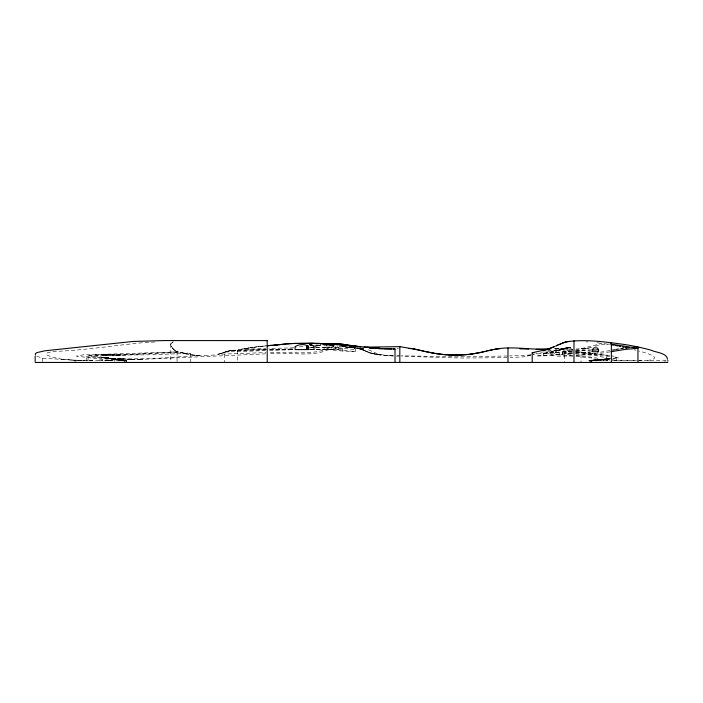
<?xml version="1.0" encoding="UTF-8"?>
<svg xmlns="http://www.w3.org/2000/svg" width="703" height="703" viewBox="0 0 703 703"><rect width="100%" height="100%" fill="white"/><g stroke="black" fill="none" stroke-linecap="round" stroke-linejoin="round"><path stroke-width="0.53" stroke-dasharray="3.52 2.64" d="M114.29 361.263L114.378 358.802L119.888 358.82M114.29 359.47L114.29 358.882L110.854 358.495M596.276 361.061L596.082 359.347L592.576 358.108L575.687 356.316M616.628 360.815L616.452 357.106L612.427 355.806M596.276 360.129C595.977 359.91 586.223 361.922 592.532 360.832M572.717 350.12C571.091 346.069 553.797 349.461 559.465 351.359C561.802 357.326 552.356 354.18 556.679 350.797M170.803 344.127L170.776 360.208M542.786 352.396L543.481 353.442L543.551 355.903L537.549 355.929L537.681 353.266M555.686 352.37L556.266 350.859M86.39 360.999C83.991 351.614 100.151 356.535 105.134 355.033M348.055 347.159C350.604 347.792 356.825 346.983 355.542 351.641L338.459 349.769L327.132 349.488C325.902 345.103 331.218 345.586 333.916 345.735M325.559 349.268L324.092 349.347L324.092 347.045L325.217 345.973L334.233 345.753M355.542 351.641L342.326 351.025C341.368 345.621 348.635 347.721 351.597 347.581M170.838 344.013L171.304 343.02M88.007 360.832L88.112 355.797L95.116 354.54L177.059 351.922L180.926 352.528M170.908 343.793L171.391 343.029M575.616 353.829L593.798 355.279L606.926 357.941L603.728 358.873L588.771 360.639L607.893 360.613M121.724 358.811L109.229 358.222L111.672 358.75M172.024 342.502L173.131 341.843M172.13 342.44L173.263 341.895M556.442 350.744C559.017 349.83 563.859 350.243 562.444 354.312L555.686 354.365M531.125 354.681L523.761 356.816L510.079 357.581M590.037 360.806L590.766 360.507M589.307 361.096L590.239 360.824M590.292 360.797L589.861 360.99L590.335 360.674M666.136 360.191L638.64 360.49M536.011 353.407L536.477 353.205L536.011 353.512M334.241 346.315C315.339 359.382 291.104 351.157 269.662 353.767M223.51 352.581L224.152 352.352M223.51 352.686L224.793 352.124M223.343 352.748L222.746 352.959M224.319 352.396L224.793 352.229M534.227 354.215L533.357 354.514M223.044 352.748L222.438 353.064M224.898 352.194L225.399 351.913M533.472 354.365L534.403 354.04M222.438 352.959L220.9 353.583M225.399 352.018L225.9 351.737M222.139 353.064L220.689 353.644M318.125 345.568L310.779 347.915M225.566 351.957L226.243 351.632M556.908 350.7L574.184 349.171M334.25 345.595C314.241 357.247 290.567 350.902 268.66 352.572M225.874 351.825L244.398 348.662M590.792 360.595L595.59 359.883M321.069 344.813L310.84 348.284M220.549 353.583L215.338 354.883L207.895 355.542M220.47 353.609L218.115 354.25L265.954 352.607M591.627 347.194L575.476 351.491M319.593 345.094L321.06 344.663M558.753 350.349L562.321 349.303L549.184 352.757L540.466 352.888M558.806 350.226L563.876 348.776M227.491 351.351L228.203 351.043M560.862 349.725L569.738 347.563L564.597 348.574L567.286 347.967M227.702 351.289L228.572 350.946M228.255 351.131L228.844 350.876M530.721 355.287L526.565 356.298M316.438 345.305L310.48 346.843M595.23 346.175L602.436 344.672L609.747 344.057M565.792 348.398L563.701 348.916L567.242 348.064L565.098 348.565M551.17 352.326L553.279 351.825M228.844 350.982L230.206 350.595M549.553 352.686L557.189 348.881L567.374 347.95L565.212 348.134L565.818 348.073M590.986 360.437L602.12 359.356M303.011 346.228L296.912 347.44M229.116 350.92L230.487 350.542M575.476 350.156L602.04 343.389M309.127 344.839L311.42 344.417M557.426 350.56L547.47 350.709M609.993 350.56L599.949 352.3M609.993 351.895L591.311 354.769L575.616 355.164M572.76 350.674L564.228 351.913L560.704 349.233L558.094 348.714M572.76 352.018L564.228 353.257L567.233 354.743L573.015 355.059M243.194 348.864L241.164 349.215L265.945 348.591M243.493 348.916L245.162 348.53M244.697 348.714L245.76 348.433M245.347 348.6L246.718 348.266M246.076 348.477L248.519 347.976M247.043 348.319L248.844 347.923M567.154 348.09L570.66 347.616L567.681 347.923L570.449 347.493L568.718 347.721M230.487 350.648L230.962 350.472M619.563 348.881L620.652 348.706M248.686 348.055L249.178 347.871M249.345 347.959L251.973 347.458M230.769 350.604L231.559 350.393M249.864 347.871L253.054 347.308M309.373 344.927C312.202 344.224 316.315 345.762 314.724 349.584L310.208 349.584M592.383 360.27L595.3 359.91M605.889 359.312L602.234 359.664L606.874 359.075M252.509 347.484L253.598 347.229M593.297 360.147L591.091 360.516L591.557 362.449M591.399 360.964L610.072 358.758M253.801 347.308L254.398 347.124M231.155 350.551L231.7 350.375M608.306 358.882L605.459 359.259M607.717 358.961L610.274 358.635M604.598 359.374L604.088 359.444L606.03 359.189M254.196 347.256L254.794 347.071M605.362 359.382L609.545 358.794M254.591 347.203L256.797 346.816M610.195 358.741L602.805 359.259M254.996 347.15L257.193 346.772M589.984 361.149L591.126 360.999M612.278 359.303L618.473 357.976L612.568 356.28M568.086 347.774L569.087 347.669L566.671 347.897L570.124 347.563L565.634 347.994L569.773 347.616L567.084 347.88M595.819 360.367C611.267 358.442 575.731 355.428 575.52 355.736M598.552 360.182L600.687 359.945L594.8 360.586L596.302 360.428M590.098 360.99L592.339 360.736M604.229 359.532L596.742 360.27M530.633 354.989L509.596 355.938M257.606 346.825L259.047 346.553M258.01 346.781L259.679 346.474M601.654 359.734L602.708 359.611L600.582 359.857M602.023 359.795L600.292 359.998M609.791 359.602L603.482 360.516L609.65 360.507M593.13 360.762L594.527 360.507M596.636 360.393L598.218 360.217M259.679 346.579L262.887 346.131M594.931 360.463L596.082 360.34M260.312 346.509L265.189 345.894M592.726 353.284L581.021 354.101L581.021 362.449M593.877 360.577L592.488 360.718M263.871 346.131L266.077 345.806M265.637 345.955L266.077 345.911M612.647 358.53L616.628 357.528L616.628 358.354M232.148 350.331L245.365 349.989M595.88 359.857L600.599 359.47M609.422 358.811L609.94 358.767M563.657 348.266L569.799 347.721L567.33 347.844M557.092 350.542L557.927 350.525M537.549 353.943L572.989 350.973M543.612 353.899L572.954 351.491M537.549 355.929L572.989 352.959M543.612 355.894L561.425 354.391M293.863 347.8L268.933 348.53M547.532 351.342L558.569 350.419M609.062 358.838L609.642 358.794M142.234 342.765C113.737 345.516 85.423 350.12 56.776 351.333C34.588 353.055 52.584 357.502 62.655 359.365M232.377 350.305L236.059 350.191M561.293 354.4L572.954 353.477M575.616 351.289L590.538 350.252M575.616 353.275L590.538 352.238M600.854 359.409L608.139 358.908M199.415 355.472L152.709 358.627L123.403 358.917M575.915 349.039L586.293 348.328M575.669 350.771L590.458 349.822M575.669 352.765L590.458 351.816M145.108 342.546L156.997 341.869M554.562 348.653L563.955 348.714L572.927 351.307M582.998 348.539L581.012 348.67M584.334 348.451L587.919 348.222M589.202 348.143L587.594 348.24M190.302 362.449L190.302 353.354L147.252 354.83L112.717 355.12M269.873 349.514L293.344 349.075L268.906 349.795M291.815 349.127L292.633 349.092M265.382 350.586L224.459 352.045L224.459 362.449M269.521 350.446L293.502 349.663M207.429 355.56L199.221 355.569M507.487 356.017L456.142 356.843L401.334 355.78M86.39 356.667L124.607 360.674M507.021 357.678L460.509 358.02L401.756 356.289M265.945 349.874L233.449 350.358M237.122 350.27L247.324 350.05M265.699 353.846L141.734 359.365M246.797 349.962L255.426 349.786M250.268 349.989L266.586 349.672M266.358 349.672L263.599 349.725M269.363 349.619L288.748 349.215M258.309 349.725L265.532 349.593M554.913 348.644L560.862 349.048L573.033 352.098M310.251 345.463L316.253 345.384M293.186 349.154L287.342 349.242M310.19 347.352L324.127 347.361M310.506 345.463L313.046 345.929L313.846 347.405L336.254 347.607M310.19 349.347L327.08 349.277C329.918 348.741 339.215 351.456 334.821 346.254M310.085 349.391L324.408 349.277M141.18 359.365L134.985 359.409M139.387 359.391L143.104 359.338M318.846 345.358L320.586 345.34M315.955 345.384L317.703 345.366M111.259 355.085L99.967 354.918L93.385 355.99L109.949 358.275L108.359 358.091M317.404 345.366L319.144 345.349M140.415 359.374L134.132 359.409M396.993 348.495L398.443 348.486M125.951 355.138L105.222 355.033M612.111 360.604L634.396 360.595M309.276 344.83L310.436 344.83M118.35 355.077L180.249 352.352M119.572 355.138L116.197 355.138M647.305 360.49C665.24 358.249 644.888 352.44 638.772 350.99M626.9 360.49L636.479 360.49M638.64 360.595L644.15 360.595M614.422 360.604L624.176 360.595M317.589 349.268L324.127 349.347M325.937 349.268L327.08 349.277M120.222 355.138L120.898 355.138M105.222 354.804L136.769 354.084L177.78 351.755L177.13 351.509M106.636 355.041L105.555 355.033L107.234 355.059M135.081 359.4L130.776 359.374M106.135 355.033L102.287 355.006L106.821 355.059M115.767 355.12L106.012 355.05M117.076 355.068L105.81 354.839M124.914 360.832L126.865 360.894L111.953 358.89M323.767 345.349L331.447 345.568M104.079 354.804L102.981 354.795M111.645 355.103L112.788 355.112M134.027 359.391L124.203 359.11M75.08 360.217L76.161 360.226M73.947 360.138L77.717 360.235M76.689 360.331L79.237 360.252M78.226 360.349L82.664 360.296M324.013 349.347L336.992 349.655M102.445 354.787L83.736 354.778L76.548 356.122L112.243 360.665L111.355 360.657M79.738 360.261L80.722 360.27M109.694 360.639L126.153 360.947M81.205 360.384L85.204 360.323M107.787 360.613L110.687 360.753M83.147 360.402L93.437 360.428M108.701 360.727L98.297 360.49M85.898 360.331L87.954 360.358M104.343 360.569L107.067 360.604M89.325 360.481L102.743 360.657M130.767 359.374L122.384 358.855M131.61 359.391L127.48 359.295M363.266 348.134L357.95 347.985M572.875 356.21C563.683 355.156 552.98 358.767 545.642 351.386M399.954 355.736L397.186 355.639M393.039 355.498C382.028 355.402 370.534 354.549 361.026 348.38M190.302 353.354L181.506 352.704L176.884 351.403M324.461 347.37L325.427 347.405M392.239 355.911L393.179 355.946M199.221 355.463L195.829 355.384M324.83 349.373L327.132 349.488M573.015 353.714L567.233 353.407L564.289 351.966L564.228 362.449M393.601 355.964L382.959 355.349L372.449 353.679L368.029 352.326L361.456 349.101L363.064 349.839L356.562 347.959L357.273 348.161M396.325 356.07L399.04 356.175M389.506 355.797L378.566 354.33L366.184 348.723M198.8 355.446L195.829 355.279M325.384 347.405L327.132 347.493M36.828 356.201L42.479 358.205L54.72 358.925M572.971 355.604L557.769 354.857L549.57 350.797M360.393 348.319L363.451 348.539M385.411 355.586L386.096 355.63M330.814 345.533L333.09 345.674M326.79 347.475L342.326 349.031M326.79 349.461L342.326 351.025M360.709 348.345L356.043 348.029L359.259 348.24L357.546 348.134M361.957 348.451L363.539 348.539M356.175 348.029L352.941 347.783L357.695 348.134M123.904 359.092L117.498 358.644L122.392 359.031M354.91 347.836L346.166 347.018M360.551 348.354L362.133 348.451L357.476 348.099M123.719 359.119L122.006 358.969M586.074 341.843L587.98 341.966M54.799 358.934L65.08 359.532M74.87 360.305L72.594 360.05M70.783 359.918L73.56 360.217M68.156 359.743L72.145 360.121M62.813 359.479L65.238 359.646M67.91 359.725L70.107 359.98M331.306 345.56L333.934 345.92M65.238 359.541L67.91 359.831M349.822 347.458L350.867 347.546M336.21 347.598L336.992 347.66M356.105 348.038L346.755 347.089M336.939 347.651L338.275 347.765M336.939 349.646L338.275 349.76M384.726 355.525L385.885 355.621M195.056 355.217L188.527 354.47M194.995 355.217L193.861 355.217M118.833 358.758L117.893 358.679L118.456 358.732M581.926 352.238L575.59 351.474M338.248 347.765L355.542 349.655M338.248 349.751L338.284 347.352L336.922 346.219M582.418 352.291L590.406 353.073M362.467 348.468L359.497 348.152M362.168 348.31L359.251 347.976M351.869 347.616L348.249 347.212M575.669 352.388L609.844 356.746M193.536 355.077L187.903 354.356M118.895 359.734L88.007 355.938M339.11 346.21L344.76 346.851M596.856 342.748L601.715 343.328M592.163 353.275L609.861 355.78M111.61 358.583L113.376 358.697L101.803 357.388L105.907 357.906M114.211 358.917L116.188 359.171L113.763 358.75L118.429 359.497L101.408 357.229L109.615 358.284M109.106 358.179L107.489 357.985L110.652 358.407M103.657 357.642L107.374 358.231M107.454 357.976L108.271 358.073M109.246 358.196L111.689 358.53M102.585 357.388L102.093 357.317L105.968 357.809L102.12 357.344L103.816 357.669L102.858 357.423M108.605 358.222L109.325 358.31M102.779 357.528L101.671 357.379L102.216 357.458M113.13 358.776L116.188 359.171M112.84 358.635L115.107 358.925M113.262 358.961L115.6 359.277M114.484 359.233L112.041 358.802M113.35 359.084L113.93 359.154L111.276 358.794M116.584 359.233L117.691 359.391L115.6 359.013L116.812 359.163M115.793 359.128L116.935 359.277M116.1 359.347L117.665 359.558M609.835 355.393L575.801 351.913M112.621 358.873L106.724 358.135M115.661 359.4L117.093 359.593L114.879 359.286L119.325 359.795M104.29 357.634L103.763 357.563L110.696 358.6M111.144 358.671L112.216 358.82L107.752 358.179M604.018 343.644L609.826 344.532M103.367 357.607L102.506 357.484L105.186 357.889M111.645 358.846L109.352 358.521M117.164 359.602L122.181 360.375M108.895 358.46L106.513 357.994M119.765 359.989L118.35 359.778L126.54 360.947M119 359.751L119.519 359.822M125.978 360.99L126.865 361.122L125.811 360.964M118.271 359.391L124.906 360.648L124.159 360.411M118.508 359.804L114.29 358.882M120.415 360.094L118.754 359.839L120.151 359.918M118.13 359.453L119.15 359.611M118.166 359.356L120.591 359.734M120.028 360.033L121.663 360.164M124.809 360.815L120.468 360.103M103.262 357.59L105.547 357.95M118.869 359.567L119.853 359.716M119.598 359.681L125.239 360.621M121.575 360.279L122.77 360.481M121.224 359.945L120.283 359.787L125.459 360.657L124.791 360.516M375.85 354.18L377.353 354.417L369.585 352.792L362.528 349.514M344.909 346.641L346.57 346.957M345.173 346.816L343.486 346.289M188.316 354.33L187.701 354.312M343.284 346.333L344.98 346.649M342.045 346.184L345.208 346.807L342.045 346.184L343.662 346.491M124.211 360.402L123.438 360.244M187.49 354.163L184.353 353.547M187.288 354.119L184.072 353.477M184.072 353.372L182.367 352.915M634.203 349.76L636.083 350.252M370.358 353.029L369.637 352.809L371.026 353.222M180.469 352.511L181.005 352.555M356.588 348.082L364.699 350.639M181.726 352.748L182.49 353.055M181.093 352.572L182.244 352.994M355.164 347.563L353.741 347.124M355.077 347.642L353.556 347.177M176.884 351.518L176.409 351.192M176.638 351.403L176.181 351.078M363.627 350.199L364.382 350.586L362.827 349.76M361.087 348.75L363.978 350.27M175.961 351.069L175.451 350.665M174.546 350.05L175.293 350.569L174.265 349.839M174.406 350.05L173.166 348.82M173.913 349.646L172.964 348.591M172.964 348.697L172.578 348.143M172.762 348.477L172.393 347.915M172.393 348.02L172.138 347.572M172.182 347.739L172.042 347.554M171.637 346.948L171.312 346.271M171.47 346.667L171.181 345.99M170.882 345.278L170.785 344.356M606.926 357.941L606.935 360.964M665.029 360.613L665.029 362.449M313.846 347.405L313.846 349.391M237.456 350.542L237.456 362.449M177.059 351.922L177.059 362.449M124.352 360.674L124.352 362.449M75.08 360.323L75.08 362.449M42.479 358.205L42.479 362.449M360.63 348.354L359.11 348.249L360.63 348.354M353.064 347.809L351.412 347.669L353.003 347.818M310.541 344.892L309.909 344.839L312.299 345.129L310.541 344.892M348.345 347.317L346.711 347.071L348.293 347.317M380.323 354.989L379.515 354.857L380.253 354.98M121.874 360.059L121.013 359.91L121.874 360.059M122.498 360.173L121.681 360.024L122.498 360.173M375.27 354.101L374.488 353.969L375.209 354.092M373.179 353.723L372.397 353.556L373.117 353.714M360.876 349.048L360.103 348.864L360.832 349.048M358.117 348.477L357.352 348.284L358.117 348.477M361.096 349.215L360.288 349.004L361.773 349.391L361.008 349.18M366.817 351.693L366.043 351.324L366.755 351.667M366.588 351.693L365.78 351.298L366.527 351.667"/><path stroke-width="1.05" d="M591.944 351.737C592.752 350.428 592.365 347.185 595.705 347.818C598.253 347.054 599.879 351.5 597.418 351.843M308.828 349.391L307.158 349.391L307.264 346.825L308.283 345.771M667.49 359.259C666.901 352.853 655.987 352.607 651.092 350.191C642.718 347.853 634.203 346.069 625.626 344.655C606.135 342.001 586.047 339.004 566.495 341.807M307.545 345.489L306.631 346.869L306.605 349.584M557.813 345.05L557.145 345.34M556.011 345.946L556.688 345.542M556.24 345.85L558.041 344.953M558.639 344.795L559.201 344.444M558.823 344.716L559.579 344.285M554.957 346.403L554.149 346.755M559.764 344.312L561.961 343.301M553.946 346.737L553.006 347.238M553.481 346.939L552.057 347.634M560.133 344.154L562.681 343.011M552.54 347.335L551.099 348.02M551.583 347.721L549.412 348.67M562.321 343.257L563.744 342.616M550.616 348.099L549.175 348.758M563.033 342.985L564.447 342.37M549.175 348.653L547.874 349.224M548.938 348.741L547.365 349.4M564.096 342.598L565.142 342.133M547.707 349.171L547.022 349.514M564.799 342.352L565.493 342.018M546.855 349.47L546.24 349.778M546.547 349.567L532.197 352.765L532.197 362.449M565.748 342.036L566.249 341.772M545.941 349.769L542.769 350.692L544.394 350.7M565.994 341.957L569.342 341.342M485.975 351.298L486.863 350.99M488.19 350.674L488.638 350.569M486.414 351.192L490.703 350.094M485.527 351.403L485.975 351.192M489.086 350.577L492.32 349.734M485.105 351.395L481.608 352.273M484.683 351.491L481.054 352.388M491.107 350.112L493.304 349.523M492.645 349.769L493.629 349.453M493.629 349.558L495.852 348.996M481.054 352.282L479.393 352.73M493.954 349.488L500.518 348.539M480.5 352.396L477.732 353.055M478.84 352.739L473.743 353.732M496.221 349.031C514.086 345.964 532.294 350.358 550.282 348.969M611.012 351.711L625.301 349.382L637.946 348.319L610.555 344.031M477.161 353.055L472.627 353.908M612.533 350.094L614.694 349.707M615.802 349.514L618.482 349.057M621.215 348.618L623.376 348.301M473.172 353.714L472.495 353.925M324.004 344.127C332.844 343.134 341.992 343.591 350.586 345.999M472.223 353.855L469.138 354.356M472.082 353.873L468.55 354.426M324.004 344.022L335.797 343.846L352.177 346.078M322.396 344.022L331.359 343.644M625.775 347.985L629.115 347.616M467.961 354.488L468.55 354.321M467.372 354.549L467.961 354.382M281.358 344.408L285.893 343.969M461.59 354.98L467.056 354.479M266.973 345.823L267.72 345.639M279.987 344.54L280.673 344.479M267.421 345.779L268.625 345.56M548.797 349.136L536.187 349.321M279.653 344.575L277.272 344.795M268.028 345.718L270.277 345.41M278.801 344.76L286.868 343.881M268.933 345.639L271.586 345.296M278.283 344.804L274.328 345.059M466.871 354.602L463.866 354.848M276.261 344.988L277.272 344.901M315.999 343.829L319.057 343.591M270.497 345.498L275.752 345.032M272.492 345.322L273.871 345.199M286.868 343.987L288.845 343.714M287.852 343.899L289.952 343.635M632.568 347.326L635.02 347.15M289.838 343.749L290.383 343.609M290.058 343.732L290.734 343.582M290.849 343.679L292.369 343.486M463.268 354.778L462.082 354.848M592.286 350.147L598.455 349.804M291.385 343.653L294.364 343.389M636.487 347.062L637.946 346.974L637.946 362.449M592.682 349.707L591.944 349.751M292.87 343.565L296.666 343.31M461.106 355.006L461.59 354.874M460.623 355.033L461.106 354.901M460.14 355.05L460.623 354.918M459.657 355.068L460.14 354.945M294.873 343.477L309.953 343.319M320.586 343.521L329.76 343.679L337.387 344.874M610.151 342.704L611.355 342.669L611.355 362.449M459.657 354.962L458.207 355.103M459.173 354.98L457.521 355.12M297.571 343.398L308.055 343.31M457.978 355.006L456.836 355.129M339.901 344.734L344.136 344.778M307.158 347.396L309.039 347.37M307.158 349.391L309.039 349.365M457.293 355.015L450.658 354.936M265.672 340.604L267.219 340.586L267.219 362.449M413.795 349.013L399.831 346.658L364.04 347.159M456.607 355.024L451.414 354.971M408.83 348.46L412.564 348.644M267.219 340.586L163.597 340.577L132.911 341.473L44.799 350.806L36.784 352.66L35.299 353.767L35.449 355.05M35.159 362.449L667.841 362.449M308.687 343.205L318.564 343.468M310.585 343.213L313.248 343.249M395.016 362.449L395.016 348.987L394.286 348.978M378.82 348.758L395.016 348.987M393.364 348.969L393.908 348.978M369.33 348.231L376.703 348.337M313.687 343.363L315.832 343.398M377.871 348.354L380.218 348.389L379.541 348.345M592.682 351.702L598.455 351.79M532.197 352.765L533.77 352.792M391.729 348.943L384.251 348.714M519.869 348.829L528.647 349.048M316.745 343.31L321.306 343.565L319.478 343.389M332.827 343.609L343.117 344.259L351.922 346.263M321.341 343.459L322.484 343.618M321.517 343.574L322.202 343.6M449.902 354.91L450.658 355.05M328.494 343.855L352.335 345.612L360.657 346.957M322.484 343.503L323.608 343.67M322.765 343.521L327.835 343.916M449.902 355.015L447.644 354.787M345.542 344.839L355.402 346.087M323.89 343.574L330.463 344.101M449.147 354.98L446.897 354.743M382.766 348.644L372.959 347.923M378.855 348.301L375.464 348.038M446.897 354.848L444.27 354.532M331.122 344.039L349.022 345.568M446.15 354.795L443.338 354.444M345.349 345.252L348.082 345.481M374.769 347.976L372.142 347.739M349.022 345.463L349.962 345.656M349.962 345.542L350.902 345.735M371.738 347.704L367.317 347.273M372.142 347.844L364.892 347.036M350.902 345.63L351.834 345.823M351.834 345.718L352.765 345.92M352.765 345.814L353.688 346.008M443.804 354.593L442.407 354.347M353.688 345.902L354.611 346.096M354.611 345.99L355.718 346.21M355.806 346.113L356.72 346.307M356.72 346.201L364.892 347.141M442.872 354.505L442.187 354.321M356.632 346.728L358.117 346.887M440.148 354.084L442.187 354.426M441.976 354.409L439.973 354.066M439.797 354.145L437.644 353.75M439.621 354.127L437.24 353.697M437.24 353.802L436.036 353.512M436.835 353.741L434.797 353.31M435.623 353.547L433.971 353.17M434.384 353.345L433.153 353.029M611.882 344.883L613.895 345.235M433.566 353.205L427.319 351.895M432.74 353.064L426.545 351.728M615.195 345.481L616.478 345.727M617.111 345.85L617.744 345.973M618.983 346.219L620.802 346.597M412.81 348.697L414.269 349.11M426.545 351.834L425.851 351.579M426.282 351.781L423.478 351.166M414.032 348.96L414.744 349.215M622.568 346.974L624.29 347.352M414.506 349.057L415.57 349.4M414.981 349.163L417.485 349.83M424.155 351.21L421.449 350.612M415.904 349.365L418.285 350.006M423.03 351.069L418.285 349.901M419.076 350.076L420.658 350.437M625.415 347.607L626.514 347.862M667.85 360.375L667.85 361.105M573.982 340.665L573.982 362.449M507.979 347.906L507.979 362.449M399.831 346.658L399.831 362.449M35.15 356.254L35.15 361.439M295.137 346.79L295.075 349.593L308.635 349.584C309.759 342.888 298.142 343.916 295.137 346.79"/></g></svg>
